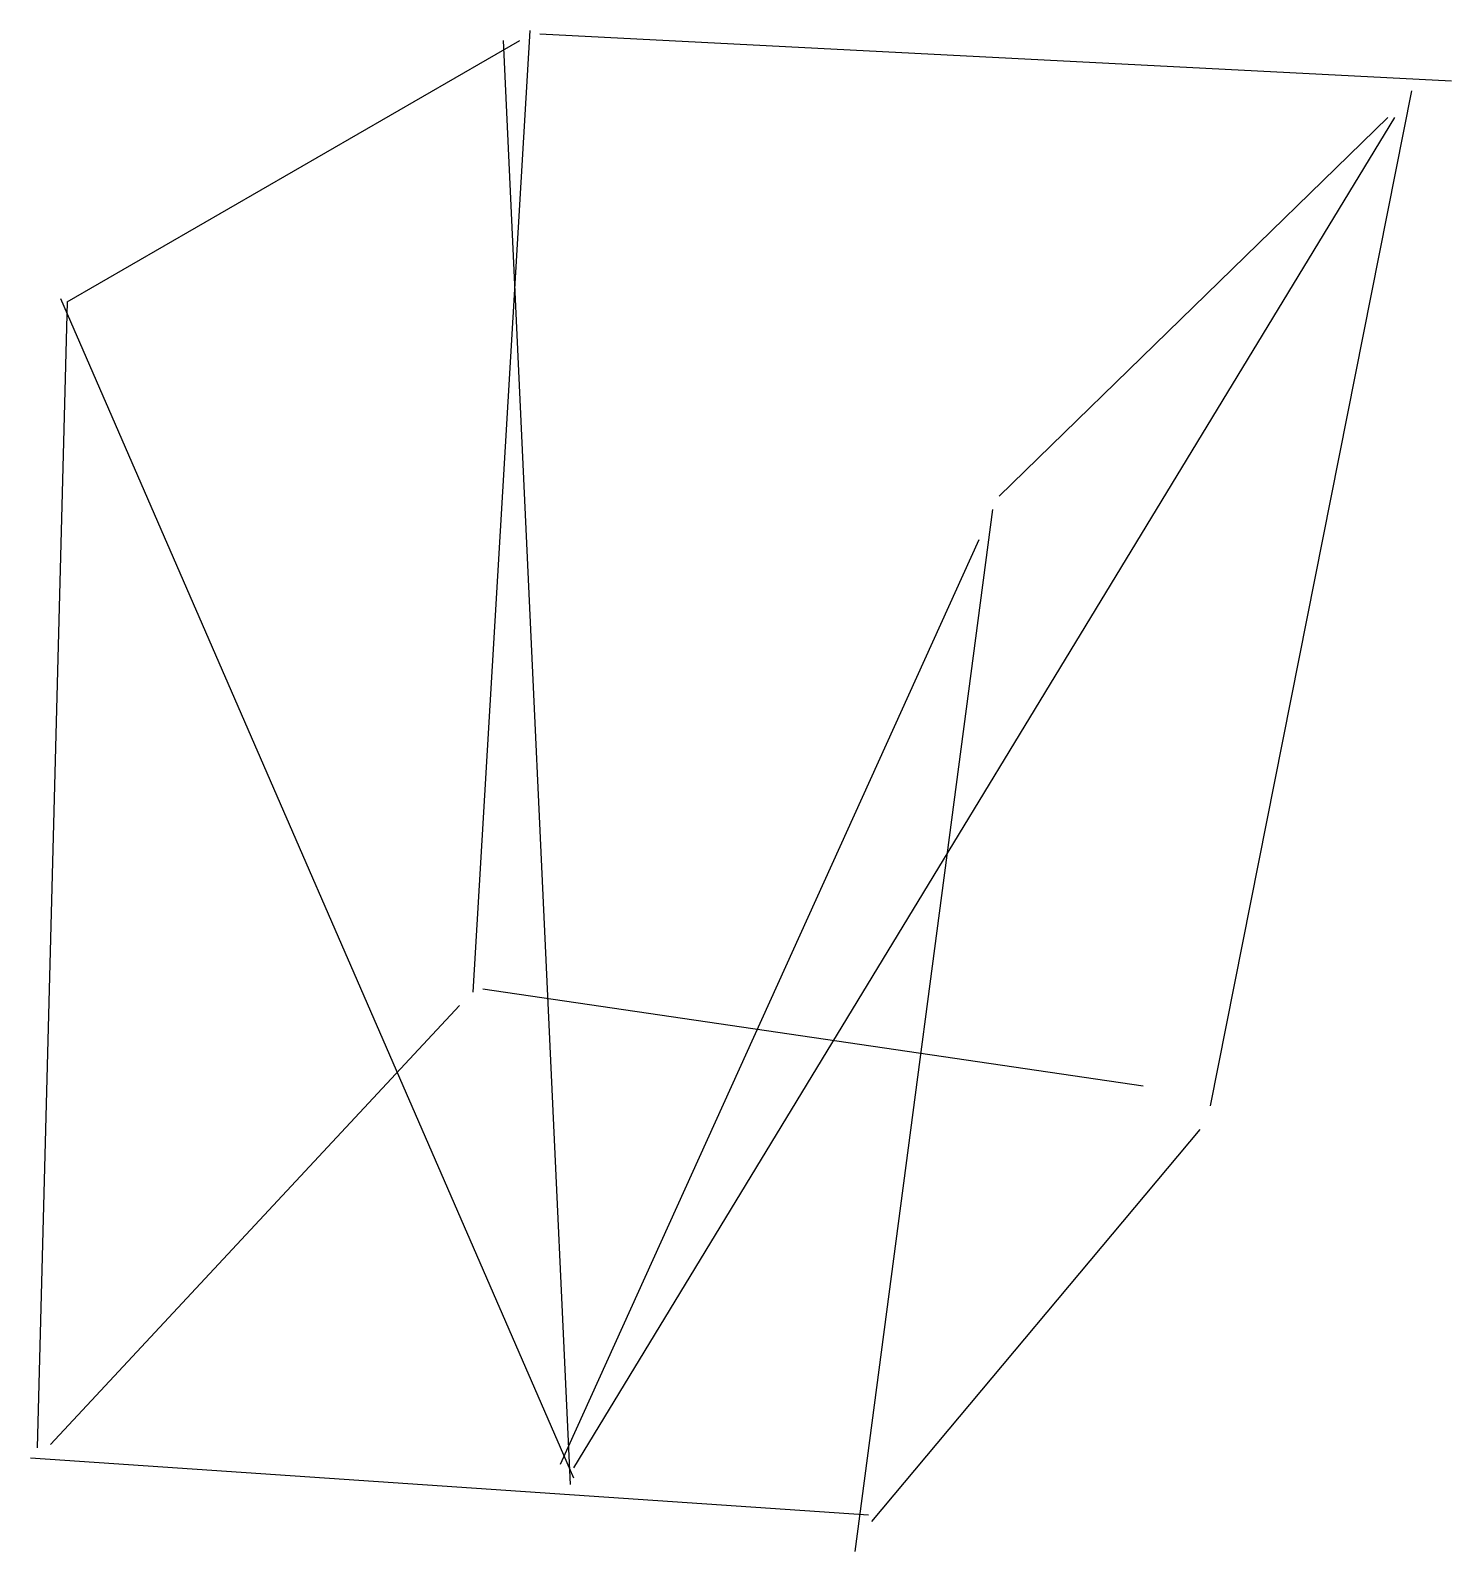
# Model space of a CAD drawing. Header units: metres. Extents: x -243 to -57, y -298 to -99.
import ezdxf

# ---------------------------------------------------------------- set-up
doc = ezdxf.new("R2010")
doc.units = ezdxf.units.M

msp = doc.modelspace()

# ---------------------------------------------------------------- linework, layer by layer
at = {"color": 0, "linetype": 'CONTINUOUS'}
for p, q in [((-177.723738, -98.841009), (-185.180678, -224.731703)), ((-176.407808, -99.279653), (-57.096767, -105.420662)), ((-238.256546, -134.371136), (-179.039669, -100.15694)), ((-181.232886, -100.15694), (-172.460016, -289.212303)), ((-62.360489, -106.736593), (-88.679101, -239.645584)), ((-64.553707, -110.245741), (-172.021372, -287.019085)), ((-116.313644, -159.812461), (-65.430994, -110.245741)), ((-238.256546, -134.371136), (-242.204338, -284.387224)), ((-239.133833, -133.932492), (-172.021372, -288.335016)), ((-117.190931, -161.567035), (-135.175315, -297.985174)), ((-118.945505, -165.514826), (-173.775946, -286.580442)), ((-183.864748, -224.29306), (-97.451972, -237.013722)), ((-240.449763, -283.94858), (-186.935252, -226.486278)), ((-132.982098, -294.037382), (-89.995032, -242.716088)), ((-243.081625, -285.703155), (-133.420741, -293.160095))]:
    msp.add_line(p, q, dxfattribs=at)

doc.saveas('drawing.dxf')
